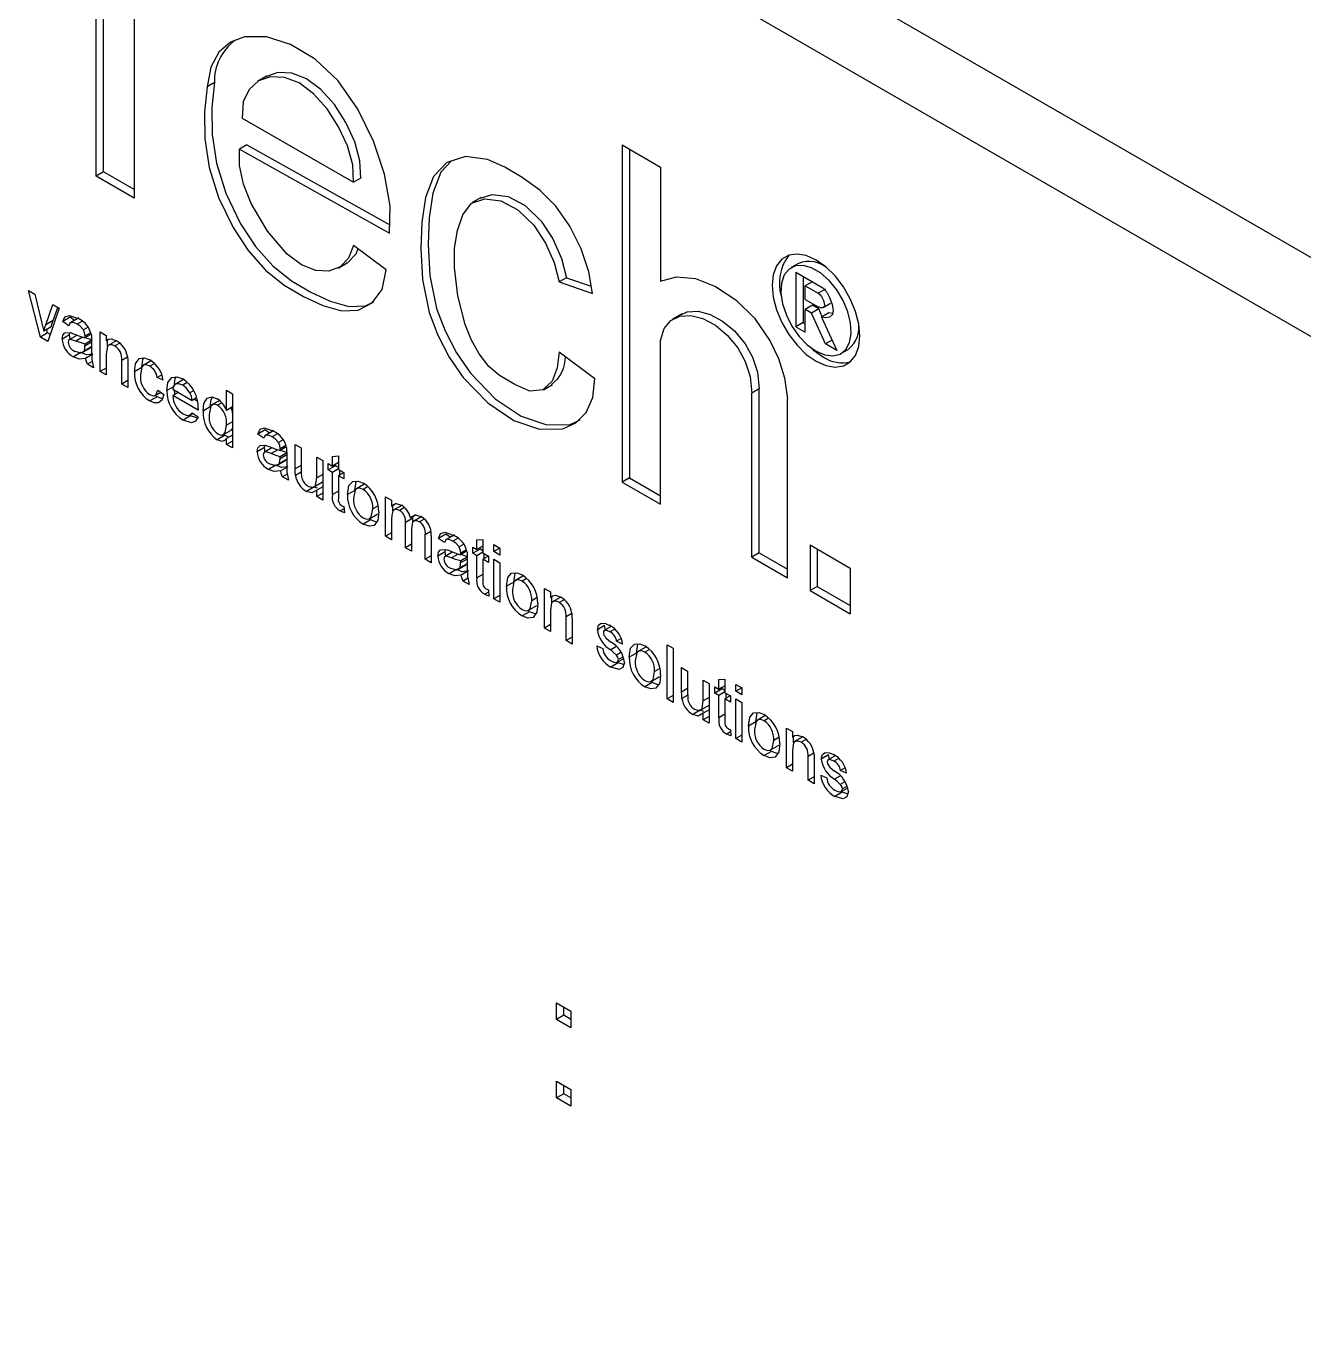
# Model space of a CAD drawing. Header units: millimetres. Extents: x 75 to 2075, y 25 to 1460.
# Drawn here: x 1846.87 to 1875.11, y 986.64 to 1015.41 of the extents above; entities that cross this region are included whole.
import ezdxf

# ---------------------------------------------------------------- set-up
doc = ezdxf.new("R2010")
doc.units = ezdxf.units.MM
doc.header["$LTSCALE"] = 5

msp = doc.modelspace()

# ---------------------------------------------------------------- linework, layer by layer
at = {"color": 7, "linetype": 'Continuous', "lineweight": 25}
for p, q in [((1919.911, 984.527), (1430.405, 1267.113)), ((1919.911, 982.778), (1430.405, 1265.363)), ((1848.42, 1012.098), (1848.42, 1018.606)), ((1848.582, 1012.191), (1848.582, 1018.699)), ((1849.263, 1018.119), (1849.263, 1011.612)), ((1851.034, 1014.162), (1850.873, 1014.068)), ((1852.189, 1014.305), (1851.987, 1014.188)), ((1851.65, 1013.38), (1854.108, 1011.961)), ((1851.75, 1012.789), (1851.588, 1012.696)), ((1851.75, 1012.789), (1854.909, 1011.018)), ((1860.047, 1012.787), (1860.894, 1012.298)), ((1860.047, 1012.787), (1860.047, 1005.334)), ((1851.588, 1012.696), (1854.906, 1010.835)), ((1860.208, 1012.694), (1860.208, 1005.427)), ((1848.582, 1012.191), (1848.42, 1012.098)), ((1849.263, 1011.798), (1848.582, 1012.191)), ((1860.894, 1012.298), (1860.894, 1009.773)), ((1849.263, 1011.612), (1848.42, 1012.098)), ((1854.269, 1012.054), (1854.108, 1011.961)), ((1856.932, 1011.628), (1856.73, 1011.511)), ((1854.834, 1010.024), (1854.108, 1010.565)), ((1853.767, 1010.061), (1853.969, 1010.178)), ((1863.945, 1010.169), (1863.783, 1010.075)), ((1858.82, 1009.852), (1858.658, 1009.759)), ((1858.82, 1009.852), (1859.363, 1009.663)), ((1863.883, 1009.976), (1864.484, 1009.629)), ((1863.883, 1009.976), (1863.883, 1008.768)), ((1864.045, 1009.883), (1864.045, 1008.861)), ((1846.925, 1009.568), (1847.066, 1009.487)), ((1847.189, 1008.54), (1846.925, 1009.568)), ((1858.658, 1009.759), (1859.389, 1009.504)), ((1864.253, 1009.762), (1864.094, 1009.671)), ((1864.094, 1009.372), (1864.094, 1009.671)), ((1864.094, 1009.671), (1864.377, 1009.508)), ((1864.538, 1009.601), (1864.377, 1009.508)), ((1847.066, 1009.487), (1847.217, 1008.875)), ((1847.311, 1008.811), (1847.463, 1009.258)), ((1847.463, 1009.258), (1847.604, 1009.177)), ((1864.094, 1009.372), (1864.377, 1009.209)), ((1864.488, 1009.192), (1864.65, 1009.286)), ((1847.604, 1009.177), (1847.357, 1008.443)), ((1847.473, 1008.904), (1847.572, 1009.195)), ((1847.845, 1008.978), (1847.684, 1008.885)), ((1847.945, 1008.909), (1847.845, 1008.978)), ((1861.363, 1009.052), (1861.16, 1008.935)), ((1864.256, 1009.242), (1864.094, 1009.149)), ((1864.094, 1008.646), (1864.094, 1009.149)), ((1864.228, 1009.072), (1864.094, 1009.149)), ((1864.39, 1009.165), (1864.228, 1009.072)), ((1864.539, 1008.389), (1864.228, 1009.072)), ((1864.39, 1009.165), (1864.256, 1009.242)), ((1864.469, 1008.991), (1864.39, 1009.165)), ((1864.615, 1009.075), (1864.453, 1008.982)), ((1864.453, 1008.982), (1864.789, 1008.245)), ((1864.697, 1009.061), (1864.615, 1009.075)), ((1847.426, 1008.765), (1847.264, 1008.671)), ((1847.473, 1008.904), (1847.311, 1008.811)), ((1847.35, 1008.634), (1847.331, 1008.71)), ((1847.817, 1008.792), (1847.684, 1008.885)), ((1848.041, 1008.964), (1847.839, 1008.847)), ((1848.107, 1008.883), (1848.003, 1008.823)), ((1848.244, 1008.756), (1848.142, 1008.697)), ((1864.045, 1008.861), (1863.883, 1008.768)), ((1863.883, 1008.768), (1864.094, 1008.646)), ((1864.045, 1008.861), (1864.094, 1008.832)), ((1847.35, 1008.634), (1847.189, 1008.54)), ((1847.357, 1008.443), (1847.189, 1008.54)), ((1847.41, 1008.599), (1847.35, 1008.634)), ((1847.832, 1008.588), (1847.67, 1008.495)), ((1847.991, 1008.577), (1847.83, 1008.484)), ((1847.832, 1008.588), (1847.841, 1008.637)), ((1847.846, 1008.488), (1847.832, 1008.588)), ((1848.123, 1008.538), (1847.976, 1008.453)), ((1848.307, 1008.6), (1848.175, 1008.524)), ((1848.322, 1008.426), (1848.175, 1008.341)), ((1848.303, 1008.633), (1848.176, 1008.559)), ((1848.322, 1008.47), (1848.176, 1008.385)), ((1848.322, 1008.454), (1848.322, 1008.266)), ((1848.508, 1008.654), (1848.641, 1008.577)), ((1848.508, 1007.779), (1848.508, 1008.654)), ((1848.641, 1008.577), (1848.641, 1008.455)), ((1848.689, 1008.483), (1848.641, 1008.455)), ((1848.67, 1008.334), (1848.67, 1008.472)), ((1848.875, 1008.465), (1848.673, 1008.348)), ((1848.945, 1008.406), (1848.835, 1008.343)), ((1860.894, 1004.845), (1860.894, 1008.468)), ((1864.685, 1008.473), (1864.539, 1008.389)), ((1848.08, 1008.197), (1847.918, 1008.104)), ((1848.106, 1008.191), (1848.298, 1008.302)), ((1848.317, 1008.324), (1848.155, 1008.231)), ((1848.175, 1008.341), (1848.176, 1008.385)), ((1848.351, 1008.164), (1848.189, 1008.07)), ((1848.283, 1008.305), (1848.317, 1008.324)), ((1848.317, 1008.324), (1848.322, 1008.342)), ((1848.641, 1008.171), (1848.641, 1007.702)), ((1858.658, 1008.215), (1859.446, 1007.624)), ((1864.789, 1008.245), (1864.539, 1008.389)), ((1864.881, 1008.174), (1865.042, 1008.267)), ((1848.335, 1008.001), (1848.229, 1007.94)), ((1848.362, 1007.863), (1848.229, 1007.94)), ((1848.641, 1007.855), (1848.508, 1007.779)), ((1849.114, 1008.098), (1848.987, 1008.025)), ((1848.987, 1007.502), (1848.987, 1008.025)), ((1849.12, 1007.961), (1849.12, 1007.425)), ((1849.428, 1007.869), (1849.267, 1007.775)), ((1849.626, 1008.006), (1849.447, 1007.902)), ((1849.712, 1007.957), (1849.608, 1007.897)), ((1848.641, 1007.702), (1848.508, 1007.779)), ((1849.12, 1007.579), (1848.987, 1007.502)), ((1849.876, 1007.708), (1849.772, 1007.648)), ((1849.905, 1007.587), (1849.772, 1007.648)), ((1850.354, 1007.603), (1850.152, 1007.487)), ((1850.433, 1007.533), (1850.335, 1007.477)), ((1849.12, 1007.425), (1848.987, 1007.502)), ((1849.712, 1007.241), (1849.849, 1007.32)), ((1849.769, 1007.222), (1849.732, 1007.253)), ((1849.786, 1007.364), (1849.919, 1007.272)), ((1850.147, 1007.45), (1849.985, 1007.356)), ((1850.118, 1007.387), (1850.544, 1007.141)), ((1850.238, 1007.318), (1850.118, 1007.249)), ((1850.676, 1006.926), (1850.118, 1007.249)), ((1850.572, 1007.355), (1850.495, 1007.311)), ((1851.302, 1007.364), (1851.435, 1007.287)), ((1851.302, 1006.921), (1851.302, 1007.364)), ((1851.435, 1007.287), (1851.435, 1006.089)), ((1858.305, 1007.376), (1858.507, 1007.493)), ((1863.075, 1007.396), (1862.914, 1007.302)), ((1862.914, 1003.679), (1862.914, 1007.302)), ((1863.075, 1003.772), (1863.075, 1007.396)), ((1849.769, 1007.222), (1849.607, 1007.129)), ((1850.641, 1007.197), (1850.544, 1007.141)), ((1850.664, 1007.12), (1850.586, 1007.165)), ((1850.945, 1006.996), (1850.784, 1006.902)), ((1851.166, 1007.148), (1850.964, 1007.032)), ((1851.2, 1007.086), (1851.106, 1007.032)), ((1851.435, 1006.998), (1851.302, 1006.921)), ((1863.703, 1003.223), (1863.703, 1007.173)), ((1850.504, 1006.798), (1850.343, 1006.704)), ((1850.478, 1006.804), (1850.561, 1006.852)), ((1850.668, 1006.745), (1850.504, 1006.798)), ((1850.543, 1006.865), (1850.673, 1006.775)), ((1851.435, 1006.668), (1851.302, 1006.591)), ((1851.215, 1006.376), (1851.417, 1006.493)), ((1851.26, 1006.362), (1851.232, 1006.386)), ((1852.156, 1006.489), (1851.994, 1006.396)), ((1852.127, 1006.304), (1851.994, 1006.396)), ((1852.352, 1006.476), (1852.15, 1006.359)), ((1852.256, 1006.42), (1852.156, 1006.489)), ((1852.417, 1006.394), (1852.314, 1006.334)), ((1851.26, 1006.362), (1851.098, 1006.268)), ((1851.36, 1006.331), (1851.26, 1006.362)), ((1851.435, 1006.375), (1851.302, 1006.298)), ((1851.302, 1006.166), (1851.302, 1006.298)), ((1851.435, 1006.242), (1851.302, 1006.166)), ((1851.435, 1006.089), (1851.302, 1006.166)), ((1852.143, 1006.099), (1851.981, 1006.006)), ((1852.143, 1006.099), (1852.151, 1006.149)), ((1852.156, 1005.999), (1852.143, 1006.099)), ((1852.555, 1006.268), (1852.452, 1006.208)), ((1852.613, 1006.144), (1852.486, 1006.071)), ((1852.618, 1006.112), (1852.486, 1006.035)), ((1852.819, 1006.166), (1852.952, 1006.089)), ((1852.819, 1005.626), (1852.819, 1006.166)), ((1852.302, 1006.089), (1852.14, 1005.995)), ((1852.434, 1006.05), (1852.286, 1005.965)), ((1852.417, 1005.703), (1852.608, 1005.814)), ((1852.628, 1005.836), (1852.466, 1005.742)), ((1852.633, 1005.981), (1852.486, 1005.897)), ((1852.633, 1005.937), (1852.486, 1005.853)), ((1852.486, 1005.853), (1852.486, 1005.897)), ((1852.593, 1005.817), (1852.628, 1005.836)), ((1852.628, 1005.836), (1852.633, 1005.853)), ((1852.633, 1005.965), (1852.633, 1005.778)), ((1852.952, 1006.089), (1852.952, 1005.613)), ((1853.298, 1005.889), (1853.431, 1005.812)), ((1853.298, 1005.429), (1853.298, 1005.889)), ((1853.431, 1005.812), (1853.431, 1004.937)), ((1853.644, 1005.903), (1853.777, 1005.913)), ((1853.644, 1005.69), (1853.644, 1005.903)), ((1853.777, 1005.913), (1853.777, 1005.613)), ((1852.391, 1005.709), (1852.229, 1005.615)), ((1852.661, 1005.675), (1852.5, 1005.582)), ((1852.952, 1005.703), (1852.819, 1005.626)), ((1852.953, 1005.557), (1852.827, 1005.484)), ((1853.551, 1005.743), (1853.644, 1005.69)), ((1853.551, 1005.605), (1853.551, 1005.743)), ((1853.712, 1005.698), (1853.551, 1005.605)), ((1853.644, 1005.551), (1853.551, 1005.605)), ((1853.777, 1005.766), (1853.644, 1005.69)), ((1853.777, 1005.628), (1853.644, 1005.551)), ((1853.644, 1005.06), (1853.644, 1005.551)), ((1853.712, 1005.698), (1853.712, 1005.729)), ((1853.777, 1005.661), (1853.712, 1005.698)), ((1853.777, 1005.613), (1853.897, 1005.544)), ((1853.897, 1005.544), (1853.777, 1005.474)), ((1853.806, 1005.491), (1853.806, 1005.596)), ((1853.897, 1005.544), (1853.897, 1005.405)), ((1852.646, 1005.513), (1852.54, 1005.451)), ((1852.673, 1005.375), (1852.54, 1005.451)), ((1853.223, 1005.221), (1853.425, 1005.338)), ((1853.431, 1005.506), (1853.298, 1005.429)), ((1853.431, 1005.233), (1853.298, 1005.157)), ((1853.777, 1005.474), (1853.777, 1004.978)), ((1853.897, 1005.405), (1853.777, 1005.474)), ((1854.34, 1005.283), (1854.158, 1005.178)), ((1854.421, 1005.232), (1854.323, 1005.175)), ((1860.208, 1005.427), (1860.047, 1005.334)), ((1860.047, 1005.334), (1860.894, 1004.845)), ((1860.208, 1005.427), (1860.894, 1005.031)), ((1853.229, 1005.225), (1853.068, 1005.131)), ((1853.313, 1005.199), (1853.229, 1005.225)), ((1853.298, 1005.014), (1853.298, 1005.157)), ((1853.431, 1005.09), (1853.298, 1005.014)), ((1853.431, 1004.937), (1853.298, 1005.014)), ((1853.777, 1005.137), (1853.644, 1005.06)), ((1854.138, 1005.153), (1853.977, 1005.06)), ((1854.816, 1005.013), (1854.95, 1004.936)), ((1854.816, 1004.137), (1854.816, 1005.013)), ((1853.901, 1004.748), (1853.816, 1004.699)), ((1853.897, 1004.795), (1853.91, 1004.658)), ((1854.656, 1004.811), (1854.535, 1004.742)), ((1854.95, 1004.936), (1854.95, 1004.799)), ((1855.054, 1004.859), (1854.95, 1004.799)), ((1854.978, 1004.692), (1854.978, 1004.816)), ((1855.189, 1004.829), (1854.987, 1004.712)), ((1855.238, 1004.774), (1855.128, 1004.71)), ((1854.485, 1004.5), (1854.323, 1004.407)), ((1854.445, 1004.518), (1854.647, 1004.635)), ((1854.485, 1004.5), (1854.455, 1004.524)), ((1854.95, 1004.506), (1854.95, 1004.06)), ((1855.417, 1004.535), (1855.256, 1004.442)), ((1855.256, 1003.884), (1855.256, 1004.442)), ((1855.479, 1004.611), (1855.368, 1004.547)), ((1855.417, 1004.535), (1855.411, 1004.572)), ((1855.417, 1004.448), (1855.417, 1004.535)), ((1855.623, 1004.576), (1855.421, 1004.46)), ((1855.672, 1004.519), (1855.566, 1004.457)), ((1854.95, 1004.214), (1854.816, 1004.137)), ((1854.95, 1004.06), (1854.816, 1004.137)), ((1855.389, 1004.306), (1855.389, 1003.807)), ((1855.82, 1004.244), (1855.695, 1004.172)), ((1855.695, 1003.63), (1855.695, 1004.172)), ((1855.828, 1004.151), (1855.828, 1003.553)), ((1856.147, 1004.185), (1855.986, 1004.092)), ((1856.119, 1004), (1855.986, 1004.092)), ((1856.343, 1004.171), (1856.141, 1004.055)), ((1856.247, 1004.116), (1856.147, 1004.185)), ((1856.409, 1004.09), (1856.305, 1004.03)), ((1855.389, 1003.96), (1855.256, 1003.884)), ((1855.389, 1003.807), (1855.256, 1003.884)), ((1856.134, 1003.795), (1855.972, 1003.702)), ((1856.134, 1003.795), (1856.143, 1003.845)), ((1856.147, 1003.7), (1856.134, 1003.795)), ((1856.546, 1003.964), (1856.444, 1003.904)), ((1856.609, 1003.808), (1856.477, 1003.731)), ((1856.605, 1003.84), (1856.478, 1003.767)), ((1856.744, 1003.9), (1856.837, 1003.846)), ((1856.744, 1003.762), (1856.744, 1003.9)), ((1856.906, 1003.855), (1856.744, 1003.762)), ((1856.837, 1004.059), (1856.97, 1004.07)), ((1856.837, 1003.846), (1856.837, 1004.059)), ((1856.97, 1003.923), (1856.837, 1003.846)), ((1856.906, 1003.855), (1856.906, 1003.886)), ((1856.97, 1003.818), (1856.906, 1003.855)), ((1856.97, 1004.07), (1856.97, 1003.769)), ((1857.21, 1003.954), (1857.343, 1003.877)), ((1857.21, 1003.8), (1857.21, 1003.954)), ((1857.343, 1003.877), (1857.21, 1003.8)), ((1857.343, 1003.723), (1857.21, 1003.8)), ((1857.343, 1003.877), (1857.343, 1003.723)), ((1864.199, 1003.95), (1865.088, 1003.437)), ((1864.199, 1003.95), (1864.199, 1002.937)), ((1864.36, 1003.857), (1864.36, 1003.03)), ((1855.828, 1003.707), (1855.695, 1003.63)), ((1855.828, 1003.553), (1855.695, 1003.63)), ((1856.293, 1003.784), (1856.132, 1003.691)), ((1856.425, 1003.746), (1856.278, 1003.66)), ((1856.408, 1003.399), (1856.6, 1003.51)), ((1856.619, 1003.532), (1856.457, 1003.438)), ((1856.624, 1003.633), (1856.477, 1003.548)), ((1856.477, 1003.548), (1856.478, 1003.593)), ((1856.624, 1003.677), (1856.478, 1003.593)), ((1856.585, 1003.512), (1856.619, 1003.532)), ((1856.619, 1003.532), (1856.624, 1003.549)), ((1856.624, 1003.661), (1856.624, 1003.474)), ((1856.837, 1003.708), (1856.744, 1003.762)), ((1856.97, 1003.785), (1856.837, 1003.708)), ((1856.837, 1003.217), (1856.837, 1003.708)), ((1856.97, 1003.769), (1857.09, 1003.7)), ((1857.09, 1003.7), (1856.97, 1003.631)), ((1856.97, 1003.631), (1856.97, 1003.134)), ((1857.09, 1003.562), (1856.97, 1003.631)), ((1856.999, 1003.648), (1856.999, 1003.753)), ((1857.09, 1003.7), (1857.09, 1003.562)), ((1857.21, 1003.631), (1857.343, 1003.554)), ((1857.21, 1002.755), (1857.21, 1003.631)), ((1857.343, 1003.554), (1857.343, 1002.679)), ((1863.075, 1003.772), (1862.914, 1003.679)), ((1862.914, 1003.679), (1863.703, 1003.223)), ((1863.075, 1003.772), (1863.703, 1003.41)), ((1856.382, 1003.404), (1856.221, 1003.311)), ((1856.653, 1003.371), (1856.491, 1003.278)), ((1856.97, 1003.293), (1856.837, 1003.217)), ((1857.853, 1003.256), (1857.671, 1003.151)), ((1865.088, 1003.437), (1865.088, 1002.424)), ((1856.637, 1003.209), (1856.531, 1003.147)), ((1856.664, 1003.07), (1856.531, 1003.147)), ((1857.09, 1002.951), (1857.103, 1002.815)), ((1857.651, 1003.125), (1857.489, 1003.032)), ((1857.934, 1003.204), (1857.835, 1003.147)), ((1858.327, 1002.986), (1858.46, 1002.909)), ((1858.327, 1002.11), (1858.327, 1002.986)), ((1864.36, 1003.03), (1864.199, 1002.937)), ((1864.199, 1002.937), (1865.088, 1002.424)), ((1864.36, 1003.03), (1865.088, 1002.61)), ((1857.094, 1002.905), (1857.009, 1002.856)), ((1857.343, 1002.832), (1857.21, 1002.755)), ((1857.343, 1002.679), (1857.21, 1002.755)), ((1858.168, 1002.784), (1858.048, 1002.714)), ((1858.46, 1002.909), (1858.46, 1002.787)), ((1858.508, 1002.814), (1858.46, 1002.787)), ((1858.489, 1002.666), (1858.489, 1002.803)), ((1858.694, 1002.796), (1858.492, 1002.68)), ((1858.763, 1002.737), (1858.654, 1002.674)), ((1857.997, 1002.472), (1857.835, 1002.379)), ((1857.958, 1002.491), (1858.16, 1002.607)), ((1857.997, 1002.472), (1857.968, 1002.496)), ((1858.46, 1002.503), (1858.46, 1002.033)), ((1858.933, 1002.43), (1858.806, 1002.357)), ((1858.806, 1001.834), (1858.806, 1002.357)), ((1858.46, 1002.187), (1858.327, 1002.11)), ((1858.46, 1002.033), (1858.327, 1002.11)), ((1858.939, 1002.293), (1858.939, 1001.757)), ((1859.66, 1002.165), (1859.498, 1002.071)), ((1859.805, 1002.143), (1859.634, 1002.045)), ((1859.679, 1002.071), (1859.66, 1002.165)), ((1859.882, 1002.087), (1859.777, 1002.026)), ((1858.939, 1001.911), (1858.806, 1001.834)), ((1858.939, 1001.757), (1858.806, 1001.834)), ((1860.028, 1001.879), (1859.924, 1001.819)), ((1860.057, 1001.757), (1859.924, 1001.819)), ((1859.485, 1001.719), (1859.618, 1001.657)), ((1859.905, 1001.692), (1859.793, 1001.627)), ((1860.02, 1001.569), (1859.918, 1001.51)), ((1860.365, 1001.558), (1860.203, 1001.465)), ((1860.567, 1001.689), (1860.385, 1001.584)), ((1860.648, 1001.637), (1860.549, 1001.58)), ((1861.041, 1001.742), (1861.174, 1001.665)), ((1861.041, 1000.543), (1861.041, 1001.742)), ((1861.174, 1001.665), (1861.174, 1000.467)), ((1859.961, 1001.338), (1859.8, 1001.245)), ((1859.914, 1001.342), (1860.083, 1001.44)), ((1860.073, 1001.305), (1859.961, 1001.338)), ((1860.072, 1001.476), (1859.964, 1001.413)), ((1860.882, 1001.217), (1860.762, 1001.148)), ((1861.361, 1001.235), (1861.494, 1001.158)), ((1861.361, 1000.695), (1861.361, 1001.235)), ((1860.672, 1000.924), (1860.874, 1001.04)), ((1860.711, 1000.905), (1860.682, 1000.93)), ((1861.494, 1001.158), (1861.494, 1000.682)), ((1861.84, 1000.958), (1861.973, 1000.882)), ((1861.84, 1000.498), (1861.84, 1000.958)), ((1862.186, 1000.972), (1862.319, 1000.982)), ((1862.186, 1000.759), (1862.186, 1000.972)), ((1862.319, 1000.982), (1862.319, 1000.682)), ((1860.711, 1000.905), (1860.549, 1000.812)), ((1861.494, 1000.772), (1861.361, 1000.695)), ((1861.495, 1000.626), (1861.368, 1000.553)), ((1861.973, 1000.882), (1861.973, 1000.006)), ((1862.092, 1000.812), (1862.186, 1000.759)), ((1862.092, 1000.674), (1862.092, 1000.812)), ((1862.254, 1000.767), (1862.092, 1000.674)), ((1862.186, 1000.62), (1862.092, 1000.674)), ((1862.319, 1000.835), (1862.186, 1000.759)), ((1862.319, 1000.697), (1862.186, 1000.62)), ((1862.254, 1000.767), (1862.254, 1000.798)), ((1862.319, 1000.73), (1862.254, 1000.767)), ((1862.319, 1000.682), (1862.438, 1000.613)), ((1862.347, 1000.56), (1862.347, 1000.665)), ((1862.558, 1000.866), (1862.691, 1000.789)), ((1862.558, 1000.713), (1862.558, 1000.866)), ((1862.691, 1000.789), (1862.558, 1000.713)), ((1862.691, 1000.636), (1862.558, 1000.713)), ((1862.691, 1000.789), (1862.691, 1000.636)), ((1861.174, 1000.62), (1861.041, 1000.543)), ((1861.174, 1000.467), (1861.041, 1000.543)), ((1861.765, 1000.29), (1861.967, 1000.407)), ((1861.973, 1000.575), (1861.84, 1000.498)), ((1862.186, 1000.129), (1862.186, 1000.62)), ((1862.438, 1000.613), (1862.319, 1000.544)), ((1862.319, 1000.544), (1862.319, 1000.047)), ((1862.438, 1000.474), (1862.319, 1000.544)), ((1862.438, 1000.613), (1862.438, 1000.474)), ((1862.558, 1000.544), (1862.691, 1000.467)), ((1862.558, 999.668), (1862.558, 1000.544)), ((1862.691, 1000.467), (1862.691, 999.591)), ((1861.771, 1000.294), (1861.609, 1000.2)), ((1861.855, 1000.268), (1861.771, 1000.294)), ((1861.973, 1000.302), (1861.84, 1000.226)), ((1861.84, 1000.083), (1861.84, 1000.226)), ((1861.973, 1000.159), (1861.84, 1000.083)), ((1861.973, 1000.006), (1861.84, 1000.083)), ((1862.319, 1000.206), (1862.186, 1000.129)), ((1863.201, 1000.168), (1863.019, 1000.063)), ((1863.282, 1000.116), (1863.184, 1000.059)), ((1862.443, 999.817), (1862.358, 999.768)), ((1862.438, 999.864), (1862.452, 999.727)), ((1862.999, 1000.038), (1862.837, 999.944)), ((1863.676, 999.898), (1863.809, 999.822)), ((1863.676, 999.023), (1863.676, 999.898)), ((1863.809, 999.822), (1863.809, 999.699)), ((1862.691, 999.745), (1862.558, 999.668)), ((1862.691, 999.591), (1862.558, 999.668)), ((1863.306, 999.403), (1863.508, 999.52)), ((1863.516, 999.696), (1863.396, 999.627)), ((1863.856, 999.727), (1863.809, 999.699)), ((1863.837, 999.578), (1863.837, 999.716)), ((1864.043, 999.709), (1863.841, 999.592)), ((1864.112, 999.65), (1864.003, 999.587)), ((1863.345, 999.385), (1863.184, 999.291)), ((1863.345, 999.385), (1863.316, 999.409)), ((1863.809, 999.415), (1863.809, 998.946)), ((1864.282, 999.342), (1864.155, 999.269)), ((1864.155, 998.746), (1864.155, 999.269)), ((1864.288, 999.205), (1864.288, 998.669)), ((1864.609, 999.308), (1864.447, 999.214)), ((1864.754, 999.286), (1864.584, 999.188)), ((1864.628, 999.214), (1864.609, 999.308)), ((1864.831, 999.23), (1864.726, 999.169)), ((1863.809, 999.099), (1863.676, 999.023)), ((1863.809, 998.946), (1863.676, 999.023)), ((1864.977, 999.022), (1864.873, 998.961)), ((1865.006, 998.9), (1864.873, 998.961)), ((1864.288, 998.823), (1864.155, 998.746)), ((1864.288, 998.669), (1864.155, 998.746)), ((1864.434, 998.861), (1864.567, 998.8)), ((1864.854, 998.835), (1864.743, 998.77)), ((1864.969, 998.712), (1864.867, 998.653)), ((1865.021, 998.618), (1864.913, 998.556)), ((1864.911, 998.481), (1864.749, 998.388)), ((1864.863, 998.485), (1865.033, 998.582)), ((1865.022, 998.448), (1864.911, 998.481)), ((1858.596, 993.828), (1858.915, 993.644)), ((1858.596, 993.459), (1858.596, 993.828)), ((1858.758, 993.553), (1858.758, 993.735)), ((1858.758, 993.553), (1858.596, 993.459)), ((1858.915, 993.275), (1858.596, 993.459)), ((1858.915, 993.462), (1858.758, 993.553)), ((1858.915, 993.644), (1858.915, 993.275)), ((1858.596, 992.095), (1858.915, 991.911)), ((1858.596, 991.726), (1858.596, 992.095)), ((1858.758, 991.82), (1858.758, 992.002)), ((1858.758, 991.82), (1858.596, 991.726)), ((1858.915, 991.542), (1858.596, 991.726)), ((1858.915, 991.729), (1858.758, 991.82)), ((1858.915, 991.911), (1858.915, 991.542))]:
    msp.add_line(p, q, dxfattribs=at)
at = {"color": 7, "linetype": 'Continuous', "lineweight": 25, "flags": 128}
for points in [[(1854.906, 1010.835), (1854.916, 1011.441), (1854.793, 1012.139), (1854.552, 1012.871), (1854.207, 1013.578), (1853.771, 1014.201), (1853.263, 1014.684), (1852.719, 1015.009), (1852.186, 1015.175), (1851.7, 1015.174), (1851.388, 1015.057), (1851.136, 1014.836), (1850.959, 1014.508), (1850.873, 1014.068)], [(1851.034, 1014.162), (1850.978, 1013.613), (1850.987, 1013.017), (1851.083, 1012.383), (1851.288, 1011.719), (1851.607, 1011.055), (1851.943, 1010.545), (1852.325, 1010.113), (1852.738, 1009.783), (1853.166, 1009.533), (1853.593, 1009.334), (1854.003, 1009.214), (1854.376, 1009.228), (1854.563, 1009.324)], [(1854.108, 1011.961), (1854.091, 1012.343), (1853.976, 1012.764), (1853.781, 1013.189), (1853.525, 1013.585), (1853.227, 1013.918), (1852.907, 1014.155), (1852.582, 1014.277), (1852.276, 1014.29), (1852.008, 1014.2), (1851.8, 1014.014), (1851.674, 1013.738), (1851.65, 1013.38)], [(1854.269, 1012.054), (1854.252, 1012.437), (1854.137, 1012.857), (1853.942, 1013.282), (1853.687, 1013.678), (1853.389, 1014.011), (1853.068, 1014.248), (1852.744, 1014.37), (1852.437, 1014.383), (1852.169, 1014.293), (1852.169, 1014.293)], [(1850.873, 1014.068), (1850.817, 1013.519), (1850.825, 1012.924), (1850.921, 1012.29), (1851.127, 1011.626), (1851.446, 1010.962), (1851.781, 1010.451), (1852.163, 1010.02), (1852.576, 1009.69), (1853.004, 1009.439), (1853.431, 1009.241), (1853.841, 1009.121), (1854.214, 1009.135), (1854.525, 1009.295), (1854.741, 1009.594), (1854.834, 1010.024)], [(1854.108, 1010.565), (1854.002, 1010.282), (1853.814, 1010.09), (1853.564, 1009.996), (1853.273, 1010.009), (1852.961, 1010.137), (1852.646, 1010.374), (1852.206, 1010.88), (1851.847, 1011.493), (1851.68, 1011.919), (1851.589, 1012.328), (1851.588, 1012.696)], [(1859.389, 1009.504), (1859.31, 1009.979), (1859.139, 1010.488), (1858.892, 1010.988), (1858.583, 1011.435), (1858.225, 1011.789), (1857.839, 1012.064), (1857.45, 1012.295), (1857.068, 1012.464), (1856.587, 1012.531), (1856.173, 1012.401), (1855.874, 1012.087), (1855.7, 1011.627), (1855.617, 1011.081), (1855.598, 1010.5), (1855.637, 1009.811), (1855.785, 1009.082), (1855.972, 1008.582), (1856.225, 1008.096), (1856.536, 1007.647), (1857.077, 1007.084), (1857.652, 1006.7), (1858.218, 1006.505), (1858.733, 1006.516), (1859.023, 1006.647), (1859.25, 1006.876), (1859.397, 1007.202), (1859.446, 1007.624)], [(1856.277, 1012.434), (1856.036, 1012.181), (1855.861, 1011.721), (1855.779, 1011.174), (1855.759, 1010.593), (1855.799, 1009.904), (1855.947, 1009.175), (1856.133, 1008.675), (1856.387, 1008.189), (1856.698, 1007.74), (1857.238, 1007.177), (1857.814, 1006.793), (1858.38, 1006.599), (1858.895, 1006.609), (1859.122, 1006.712)], [(1858.658, 1008.215), (1858.61, 1007.862), (1858.498, 1007.563), (1858.294, 1007.372), (1858.007, 1007.345), (1857.676, 1007.491), (1857.338, 1007.69), (1857.099, 1007.893), (1856.887, 1008.17), (1856.71, 1008.489), (1856.576, 1008.815), (1856.413, 1009.455), (1856.339, 1010.074), (1856.344, 1010.506), (1856.41, 1010.892), (1856.525, 1011.241), (1856.715, 1011.5), (1857.012, 1011.597), (1857.363, 1011.553), (1857.738, 1011.355), (1858.094, 1011.011), (1858.353, 1010.618), (1858.545, 1010.186), (1858.658, 1009.759)], [(1856.917, 1011.607), (1857.174, 1011.69), (1857.524, 1011.646), (1857.9, 1011.448), (1858.256, 1011.105), (1858.515, 1010.712), (1858.706, 1010.28), (1858.82, 1009.852)], [(1854.207, 1010.491), (1854.164, 1010.375), (1853.976, 1010.183), (1853.946, 1010.172)], [(1864.332, 1008.006), (1864.547, 1007.91), (1864.752, 1007.874), (1864.936, 1007.901), (1865.089, 1007.99), (1865.204, 1008.135), (1865.276, 1008.33), (1865.3, 1008.565), (1865.276, 1008.828), (1865.204, 1009.106), (1865.089, 1009.385), (1864.936, 1009.65), (1864.752, 1009.89), (1864.547, 1010.09), (1864.332, 1010.243), (1864.116, 1010.339), (1863.911, 1010.375), (1863.728, 1010.348), (1863.574, 1010.259), (1863.459, 1010.114), (1863.387, 1009.918), (1863.363, 1009.684), (1863.387, 1009.421), (1863.459, 1009.143), (1863.574, 1008.864), (1863.728, 1008.599), (1863.911, 1008.359), (1864.116, 1008.158), (1864.332, 1008.006)], [(1864.332, 1008.228), (1864.525, 1008.145), (1864.706, 1008.123), (1864.863, 1008.164), (1864.987, 1008.266), (1865.07, 1008.421), (1865.107, 1008.621), (1865.094, 1008.852), (1865.034, 1009.101), (1864.93, 1009.351), (1864.788, 1009.586), (1864.618, 1009.793), (1864.429, 1009.958), (1864.234, 1010.07), (1864.046, 1010.123), (1863.875, 1010.113), (1863.734, 1010.041), (1863.629, 1009.912), (1863.569, 1009.733), (1863.557, 1009.515), (1863.593, 1009.274), (1863.676, 1009.022), (1863.8, 1008.778), (1863.958, 1008.555), (1864.139, 1008.368), (1864.332, 1008.228)], [(1860.894, 1009.773), (1861.249, 1009.873), (1861.665, 1009.832), (1862.112, 1009.66), (1862.558, 1009.366), (1862.971, 1008.96), (1863.321, 1008.453), (1863.503, 1008.063), (1863.633, 1007.636), (1863.703, 1007.173)], [(1864.484, 1009.629), (1864.568, 1009.529), (1864.64, 1009.4), (1864.691, 1009.262), (1864.711, 1009.135), (1864.692, 1009.037), (1864.631, 1008.983), (1864.545, 1008.966), (1864.453, 1008.982)], [(1864.377, 1009.508), (1864.416, 1009.478), (1864.45, 1009.439), (1864.5, 1009.346), (1864.514, 1009.299), (1864.517, 1009.255), (1864.511, 1009.22), (1864.492, 1009.195), (1864.465, 1009.185), (1864.427, 1009.189), (1864.377, 1009.209)], [(1847.684, 1008.885), (1847.732, 1008.99), (1847.832, 1009.02), (1848.027, 1008.947)], [(1860.894, 1008.468), (1860.973, 1008.727), (1861.12, 1008.906), (1861.32, 1009.003), (1861.561, 1009.018), (1861.829, 1008.949), (1862.106, 1008.801), (1862.37, 1008.582), (1862.603, 1008.3), (1862.767, 1008.003), (1862.875, 1007.668), (1862.914, 1007.302)], [(1861.347, 1009.031), (1861.482, 1009.097), (1861.723, 1009.111), (1861.991, 1009.042), (1862.267, 1008.894), (1862.532, 1008.675), (1862.765, 1008.393), (1862.929, 1008.096), (1863.037, 1007.762), (1863.075, 1007.396)], [(1847.217, 1008.875), (1847.245, 1008.761), (1847.264, 1008.671)], [(1847.264, 1008.671), (1847.289, 1008.751), (1847.311, 1008.811)], [(1847.426, 1008.765), (1847.451, 1008.844), (1847.473, 1008.904)], [(1848.003, 1008.823), (1847.935, 1008.856), (1847.872, 1008.864), (1847.837, 1008.838), (1847.817, 1008.792)], [(1848.142, 1008.697), (1848.068, 1008.779), (1848.003, 1008.823)], [(1848.176, 1008.559), (1848.167, 1008.635), (1848.142, 1008.697)], [(1847.67, 1008.495), (1847.686, 1008.581), (1847.732, 1008.634), (1847.847, 1008.641)], [(1847.976, 1008.453), (1847.865, 1008.49), (1847.841, 1008.488), (1847.821, 1008.477), (1847.808, 1008.456), (1847.803, 1008.426)], [(1847.847, 1008.641), (1847.907, 1008.62), (1847.956, 1008.6)], [(1847.956, 1008.6), (1848.08, 1008.551), (1848.175, 1008.524)], [(1848.176, 1008.385), (1848.065, 1008.417), (1847.976, 1008.453)], [(1848.175, 1008.524), (1848.176, 1008.544), (1848.176, 1008.559)], [(1848.337, 1008.479), (1848.226, 1008.511), (1848.182, 1008.528)], [(1848.316, 1008.589), (1848.321, 1008.512), (1848.322, 1008.454)], [(1848.641, 1008.455), (1848.691, 1008.492), (1848.756, 1008.501), (1848.872, 1008.459)], [(1847.949, 1008.225), (1848.08, 1008.189), (1848.155, 1008.231)], [(1848.351, 1008.164), (1848.209, 1008.147), (1848.08, 1008.197)], [(1848.155, 1008.231), (1848.172, 1008.288), (1848.175, 1008.341)], [(1848.322, 1008.266), (1848.326, 1008.048), (1848.362, 1007.863)], [(1848.835, 1008.343), (1848.77, 1008.369), (1848.711, 1008.367), (1848.669, 1008.333), (1848.641, 1008.171)], [(1849.114, 1008.109), (1849.12, 1008.025), (1849.12, 1007.961)], [(1864.224, 1008.299), (1864.278, 1008.252), (1864.493, 1008.099)], [(1848.189, 1008.07), (1848.047, 1008.054), (1847.918, 1008.104)], [(1848.229, 1007.94), (1848.201, 1008.013), (1848.189, 1008.07)], [(1849.267, 1007.775), (1849.289, 1007.951), (1849.37, 1008.069), (1849.48, 1008.083), (1849.607, 1008.035)], [(1849.608, 1007.897), (1849.537, 1007.925), (1849.475, 1007.918), (1849.431, 1007.877), (1849.4, 1007.703)], [(1849.428, 1007.869), (1849.45, 1008.044), (1849.477, 1008.083)], [(1849.985, 1007.356), (1850.009, 1007.534), (1850.096, 1007.647), (1850.206, 1007.664), (1850.336, 1007.615)], [(1850.147, 1007.45), (1850.17, 1007.627), (1850.198, 1007.663)], [(1849.603, 1007.27), (1849.679, 1007.242), (1849.741, 1007.259), (1849.786, 1007.364)], [(1849.919, 1007.272), (1849.88, 1007.153), (1849.797, 1007.089), (1849.707, 1007.088), (1849.607, 1007.129)], [(1850.335, 1007.477), (1850.248, 1007.51), (1850.174, 1007.499), (1850.134, 1007.456), (1850.118, 1007.387)], [(1850.166, 1007.276), (1850.161, 1007.291), (1850.155, 1007.366)], [(1850.495, 1007.311), (1850.412, 1007.419), (1850.335, 1007.477)], [(1850.544, 1007.141), (1850.527, 1007.235), (1850.495, 1007.311)], [(1849.889, 1007.181), (1849.869, 1007.181), (1849.769, 1007.222)], [(1850.677, 1006.965), (1850.677, 1006.944), (1850.676, 1006.926)], [(1850.784, 1006.902), (1850.804, 1007.071), (1850.876, 1007.191), (1850.976, 1007.217), (1851.097, 1007.175)], [(1851.106, 1007.032), (1851.06, 1007.051), (1851.017, 1007.055), (1850.953, 1007.014), (1850.917, 1006.826)], [(1850.945, 1006.996), (1850.966, 1007.164), (1850.994, 1007.211)], [(1851.435, 1006.863), (1851.426, 1006.924), (1851.397, 1006.976)], [(1850.673, 1006.775), (1850.619, 1006.681), (1850.527, 1006.645), (1850.343, 1006.704)], [(1850.345, 1006.841), (1850.413, 1006.811), (1850.476, 1006.807), (1850.543, 1006.865)], [(1851.112, 1006.399), (1851.178, 1006.375), (1851.234, 1006.387), (1851.273, 1006.428), (1851.302, 1006.591)], [(1851.397, 1006.482), (1851.435, 1006.521), (1851.435, 1006.524)], [(1851.994, 1006.396), (1852.043, 1006.502), (1852.143, 1006.532), (1852.338, 1006.459)], [(1851.302, 1006.298), (1851.261, 1006.254), (1851.206, 1006.236), (1851.098, 1006.268)], [(1851.981, 1006.006), (1851.996, 1006.092), (1852.043, 1006.146), (1852.157, 1006.153)], [(1852.314, 1006.334), (1852.246, 1006.368), (1852.183, 1006.376), (1852.148, 1006.349), (1852.127, 1006.304)], [(1852.157, 1006.153), (1852.218, 1006.132), (1852.267, 1006.112)], [(1852.267, 1006.112), (1852.391, 1006.062), (1852.486, 1006.035)], [(1852.452, 1006.208), (1852.378, 1006.29), (1852.314, 1006.334)], [(1852.486, 1006.071), (1852.478, 1006.146), (1852.452, 1006.208)], [(1852.626, 1006.1), (1852.632, 1006.024), (1852.633, 1005.965)], [(1852.286, 1005.965), (1852.176, 1006.002), (1852.151, 1006), (1852.132, 1005.989), (1852.118, 1005.967), (1852.114, 1005.938)], [(1852.486, 1005.897), (1852.375, 1005.929), (1852.286, 1005.965)], [(1852.466, 1005.742), (1852.483, 1005.799), (1852.486, 1005.853)], [(1852.486, 1006.035), (1852.486, 1006.055), (1852.486, 1006.071)], [(1852.648, 1005.99), (1852.537, 1006.022), (1852.493, 1006.04)], [(1852.5, 1005.582), (1852.358, 1005.566), (1852.229, 1005.615)], [(1852.259, 1005.736), (1852.39, 1005.7), (1852.466, 1005.742)], [(1852.661, 1005.675), (1852.519, 1005.659), (1852.391, 1005.709)], [(1852.54, 1005.451), (1852.512, 1005.525), (1852.5, 1005.582)], [(1852.633, 1005.778), (1852.637, 1005.559), (1852.673, 1005.375)], [(1852.827, 1005.484), (1852.82, 1005.565), (1852.819, 1005.626)], [(1852.952, 1005.613), (1852.954, 1005.526), (1852.96, 1005.455)], [(1853.103, 1005.249), (1853.17, 1005.223), (1853.23, 1005.227), (1853.272, 1005.263), (1853.298, 1005.429)], [(1853.977, 1005.06), (1854.007, 1005.258), (1854.091, 1005.351)], [(1854.091, 1005.351), (1854.213, 1005.359), (1854.323, 1005.313)], [(1854.138, 1005.153), (1854.169, 1005.351), (1854.173, 1005.356)], [(1853.298, 1005.157), (1853.187, 1005.095), (1853.068, 1005.131)], [(1854.323, 1005.175), (1854.251, 1005.202), (1854.189, 1005.195), (1854.144, 1005.156), (1854.11, 1004.983)], [(1853.91, 1004.658), (1853.858, 1004.678), (1853.816, 1004.699)], [(1853.845, 1004.821), (1853.874, 1004.806), (1853.897, 1004.795)], [(1854.323, 1004.545), (1854.395, 1004.517), (1854.457, 1004.526), (1854.502, 1004.567), (1854.535, 1004.742)], [(1854.668, 1004.673), (1854.649, 1004.491), (1854.565, 1004.374), (1854.453, 1004.358), (1854.323, 1004.407)], [(1854.95, 1004.799), (1854.994, 1004.842), (1855.054, 1004.859), (1855.166, 1004.826)], [(1855.128, 1004.71), (1855.041, 1004.734), (1855.005, 1004.722), (1854.979, 1004.695), (1854.955, 1004.608), (1854.95, 1004.506)], [(1854.621, 1004.453), (1854.614, 1004.452), (1854.485, 1004.5)], [(1855.368, 1004.547), (1855.478, 1004.611), (1855.598, 1004.577)], [(1855.566, 1004.457), (1855.507, 1004.481), (1855.455, 1004.478), (1855.416, 1004.448), (1855.389, 1004.306)], [(1855.986, 1004.092), (1856.035, 1004.198), (1856.134, 1004.227), (1856.329, 1004.155)], [(1855.972, 1003.702), (1855.988, 1003.788), (1856.034, 1003.842), (1856.149, 1003.849)], [(1856.305, 1004.03), (1856.237, 1004.063), (1856.174, 1004.072), (1856.139, 1004.045), (1856.119, 1004)], [(1856.149, 1003.849), (1856.21, 1003.828), (1856.258, 1003.808)], [(1856.258, 1003.808), (1856.382, 1003.758), (1856.477, 1003.731)], [(1856.444, 1003.904), (1856.37, 1003.986), (1856.305, 1004.03)], [(1856.478, 1003.767), (1856.47, 1003.842), (1856.444, 1003.904)], [(1856.618, 1003.796), (1856.623, 1003.72), (1856.624, 1003.661)], [(1856.278, 1003.66), (1856.167, 1003.697), (1856.143, 1003.696), (1856.123, 1003.684), (1856.11, 1003.663), (1856.105, 1003.634)], [(1856.478, 1003.593), (1856.367, 1003.625), (1856.278, 1003.66)], [(1856.457, 1003.438), (1856.474, 1003.495), (1856.477, 1003.548)], [(1856.477, 1003.731), (1856.478, 1003.751), (1856.478, 1003.767)], [(1856.639, 1003.686), (1856.528, 1003.718), (1856.485, 1003.736)], [(1856.491, 1003.278), (1856.349, 1003.261), (1856.221, 1003.311)], [(1856.251, 1003.432), (1856.382, 1003.396), (1856.457, 1003.438)], [(1856.653, 1003.371), (1856.511, 1003.355), (1856.382, 1003.404)], [(1856.531, 1003.147), (1856.503, 1003.221), (1856.491, 1003.278)], [(1856.624, 1003.474), (1856.628, 1003.255), (1856.664, 1003.07)], [(1857.489, 1003.032), (1857.519, 1003.23), (1857.603, 1003.323)], [(1857.603, 1003.323), (1857.726, 1003.331), (1857.835, 1003.285)], [(1857.651, 1003.125), (1857.681, 1003.324), (1857.686, 1003.328)], [(1857.038, 1002.978), (1857.067, 1002.962), (1857.09, 1002.951)], [(1857.835, 1003.147), (1857.764, 1003.175), (1857.702, 1003.168), (1857.656, 1003.128), (1857.622, 1002.956)], [(1857.103, 1002.815), (1857.051, 1002.835), (1857.009, 1002.856)], [(1857.835, 1002.517), (1857.907, 1002.49), (1857.97, 1002.498), (1858.015, 1002.539), (1858.048, 1002.714)], [(1858.181, 1002.645), (1858.162, 1002.463), (1858.077, 1002.346), (1857.965, 1002.331), (1857.835, 1002.379)], [(1858.46, 1002.787), (1858.51, 1002.824), (1858.575, 1002.833), (1858.691, 1002.791)], [(1858.654, 1002.674), (1858.589, 1002.701), (1858.53, 1002.699), (1858.488, 1002.665), (1858.46, 1002.503)], [(1858.134, 1002.425), (1858.127, 1002.424), (1857.997, 1002.472)], [(1858.932, 1002.44), (1858.938, 1002.357), (1858.939, 1002.293)], [(1859.498, 1002.071), (1859.525, 1002.175), (1859.581, 1002.216)], [(1859.581, 1002.216), (1859.681, 1002.208), (1859.767, 1002.17)], [(1859.777, 1002.026), (1859.684, 1002.063), (1859.647, 1002.051), (1859.635, 1002.035), (1859.631, 1002.01)], [(1859.631, 1002.01), (1859.636, 1001.981), (1859.645, 1001.956)], [(1859.645, 1001.956), (1859.668, 1001.921), (1859.689, 1001.896)], [(1859.689, 1001.896), (1859.745, 1001.844), (1859.789, 1001.804)], [(1859.918, 1001.51), (1859.849, 1001.578), (1859.793, 1001.627)], [(1860.203, 1001.465), (1860.234, 1001.663), (1860.317, 1001.756)], [(1860.317, 1001.756), (1860.44, 1001.764), (1860.549, 1001.718)], [(1860.549, 1001.58), (1860.478, 1001.608), (1860.416, 1001.601), (1860.37, 1001.562), (1860.336, 1001.389)], [(1860.365, 1001.558), (1860.395, 1001.757), (1860.4, 1001.762)], [(1860.097, 1001.352), (1860.065, 1001.238), (1859.98, 1001.192), (1859.8, 1001.245)], [(1859.801, 1001.382), (1859.862, 1001.354), (1859.918, 1001.347), (1859.951, 1001.368), (1859.964, 1001.413)], [(1860.549, 1000.95), (1860.622, 1000.923), (1860.684, 1000.931), (1860.729, 1000.972), (1860.762, 1001.148)], [(1860.895, 1001.078), (1860.876, 1000.896), (1860.791, 1000.779), (1860.679, 1000.764), (1860.549, 1000.812)], [(1860.848, 1000.858), (1860.841, 1000.857), (1860.711, 1000.905)], [(1861.368, 1000.553), (1861.362, 1000.634), (1861.361, 1000.695)], [(1861.494, 1000.682), (1861.495, 1000.595), (1861.501, 1000.524)], [(1861.645, 1000.318), (1861.712, 1000.292), (1861.771, 1000.296), (1861.814, 1000.332), (1861.84, 1000.498)], [(1861.84, 1000.226), (1861.728, 1000.164), (1861.609, 1000.2)], [(1862.837, 999.944), (1862.868, 1000.143), (1862.952, 1000.235)], [(1862.952, 1000.235), (1863.074, 1000.243), (1863.184, 1000.198)], [(1863.184, 1000.059), (1863.112, 1000.087), (1863.05, 1000.08), (1863.005, 1000.041), (1862.971, 999.868)], [(1862.999, 1000.038), (1863.03, 1000.236), (1863.034, 1000.241)], [(1862.452, 999.727), (1862.399, 999.747), (1862.358, 999.768)], [(1862.386, 999.89), (1862.415, 999.875), (1862.438, 999.864)], [(1863.184, 999.43), (1863.256, 999.402), (1863.318, 999.411), (1863.363, 999.451), (1863.396, 999.627)], [(1863.529, 999.557), (1863.51, 999.376), (1863.425, 999.259), (1863.314, 999.243), (1863.184, 999.291)], [(1863.809, 999.699), (1863.859, 999.736), (1863.923, 999.746), (1864.04, 999.704)], [(1864.003, 999.587), (1863.937, 999.613), (1863.878, 999.611), (1863.836, 999.577), (1863.809, 999.415)], [(1863.482, 999.337), (1863.475, 999.336), (1863.345, 999.385)], [(1864.281, 999.353), (1864.287, 999.269), (1864.288, 999.205)], [(1864.447, 999.214), (1864.475, 999.318), (1864.531, 999.359)], [(1864.531, 999.359), (1864.631, 999.351), (1864.716, 999.313)], [(1864.726, 999.169), (1864.633, 999.206), (1864.596, 999.194), (1864.584, 999.178), (1864.58, 999.153)], [(1864.58, 999.153), (1864.585, 999.123), (1864.594, 999.099)], [(1864.594, 999.099), (1864.617, 999.063), (1864.638, 999.039)], [(1864.638, 999.039), (1864.694, 998.987), (1864.739, 998.947)], [(1864.867, 998.653), (1864.798, 998.721), (1864.743, 998.77)], [(1865.046, 998.495), (1865.014, 998.381), (1864.93, 998.334), (1864.749, 998.388)], [(1864.75, 998.525), (1864.811, 998.496), (1864.867, 998.49), (1864.9, 998.511), (1864.913, 998.556)]]:
    msp.add_lwpolyline(points, dxfattribs=at)
at = {"color": 7, "linetype": 'Continuous', "lineweight": 25}
for centre, radius, start, end in [((1852.156, 1014.194), 1.122, 126.8022, 181.6729), ((1864.521, 1009.733), 1.001, 141.9903, 196.8058), ((1864.172, 1009.579), 0.632, 47.2277, 111.1533), ((1847.827, 1008.491), 0.498, 11.3029, 66.3373), ((1864.659, 1008.755), 0.62, 308.1889, 13.4194), ((1848.135, 1008.515), 0.465, 182.5749, 242.2692), ((1848.052, 1008.452), 0.25, 185.9189, 245.6522), ((1848.632, 1008.036), 0.487, 8.5562, 60.4329), ((1848.66, 1008.063), 0.33, 353.2923, 57.8332), ((1858.025, 1008.107), 0.769, 306.4824, 0.4535), ((1849.296, 1007.505), 0.614, 7.6016, 59.6266), ((1849.42, 1007.594), 0.356, 8.7479, 58.2251), ((1864.912, 1008.719), 0.748, 235.9335, 283.9706), ((1849.999, 1007.748), 0.733, 177.8846, 237.6716), ((1849.869, 1007.659), 0.471, 174.6436, 235.59), ((1849.932, 1006.988), 0.745, 358.2564, 57.2051), ((1850.726, 1007.338), 0.741, 178.6128, 238.8536), ((1850.608, 1007.254), 0.49, 180.6685, 237.5019), ((1850.825, 1006.745), 0.509, 20.248, 57.6195), ((1850.843, 1006.651), 0.463, 352.6615, 55.389), ((1851.522, 1006.873), 0.739, 177.7569, 235.0095), ((1851.402, 1006.789), 0.487, 175.7291, 233.3555), ((1852.138, 1006.003), 0.498, 11.3029, 66.3373), ((1852.446, 1006.027), 0.465, 182.5749, 242.2692), ((1852.362, 1005.964), 0.25, 185.9189, 245.6522), ((1853.313, 1005.557), 0.492, 188.6204, 240.0855), ((1853.257, 1005.509), 0.302, 190.3289, 239.4453), ((1853.929, 1004.687), 0.74, 358.8792, 57.8126), ((1853.974, 1004.996), 0.336, 169.0466, 242.0028), ((1853.914, 1004.944), 0.141, 166.2277, 240.438), ((1854.718, 1005.034), 0.742, 178.0352, 237.8338), ((1854.598, 1004.95), 0.49, 176.0687, 235.8019), ((1854.048, 1004.771), 0.488, 356.5936, 55.7233), ((1854.988, 1004.479), 0.27, 352.2061, 58.7462), ((1854.949, 1004.457), 0.428, 12.1691, 59.5602), ((1855.416, 1004.218), 0.282, 350.5962, 57.9737), ((1855.362, 1004.175), 0.466, 357.0912, 59.6669), ((1856.129, 1003.699), 0.498, 11.3029, 66.3373), ((1856.437, 1003.723), 0.465, 182.5749, 242.2692), ((1856.354, 1003.659), 0.25, 185.9189, 245.6522), ((1857.167, 1003.153), 0.336, 169.0466, 242.0028), ((1857.441, 1002.659), 0.74, 358.8792, 57.8126), ((1857.107, 1003.101), 0.141, 166.2277, 240.438), ((1858.23, 1003.007), 0.742, 178.0352, 237.8338), ((1858.111, 1002.922), 0.49, 176.0687, 235.8019), ((1857.56, 1002.743), 0.488, 356.5936, 55.7233), ((1858.479, 1002.395), 0.33, 353.2923, 57.8332), ((1858.451, 1002.368), 0.487, 8.5562, 60.4329), ((1860.097, 1002.149), 0.604, 187.4119, 239.7866), ((1859.525, 1001.692), 0.536, 6.9392, 63.1588), ((1859.651, 1001.781), 0.276, 7.7893, 62.7648), ((1859.515, 1001.287), 0.586, 6.3362, 62.0203), ((1860.092, 1001.781), 0.611, 185.8624, 241.3718), ((1859.969, 1001.693), 0.353, 185.8015, 241.6138), ((1859.812, 1001.401), 0.152, 4.4451, 45.7958), ((1860.155, 1001.092), 0.74, 358.8792, 57.8126), ((1860.274, 1001.177), 0.488, 356.5936, 55.7233), ((1860.944, 1001.44), 0.742, 178.0352, 237.8338), ((1860.825, 1001.355), 0.49, 176.0687, 235.8019), ((1861.854, 1000.627), 0.492, 188.6204, 240.0855), ((1861.798, 1000.578), 0.302, 190.3289, 239.4453), ((1862.516, 1000.065), 0.336, 169.0466, 242.0028), ((1862.79, 999.572), 0.74, 358.8792, 57.8126), ((1862.909, 999.656), 0.488, 356.5936, 55.7233), ((1862.456, 1000.013), 0.141, 166.2277, 240.438), ((1863.579, 999.919), 0.742, 178.0352, 237.8338), ((1863.459, 999.835), 0.49, 176.0687, 235.8019), ((1863.827, 999.308), 0.33, 353.2923, 57.8332), ((1863.799, 999.28), 0.487, 8.5562, 60.4329), ((1865.047, 999.292), 0.604, 187.4119, 239.7866), ((1864.475, 998.835), 0.536, 6.9392, 63.1588), ((1864.6, 998.924), 0.276, 7.7893, 62.7648), ((1864.464, 998.43), 0.586, 6.3362, 62.0203), ((1865.042, 998.924), 0.611, 185.8624, 241.3718), ((1864.918, 998.836), 0.353, 185.8015, 241.6138), ((1864.762, 998.544), 0.152, 4.4451, 45.7958)]:
    msp.add_arc(centre, radius, start, end, dxfattribs=at)

doc.saveas('drawing.dxf')
